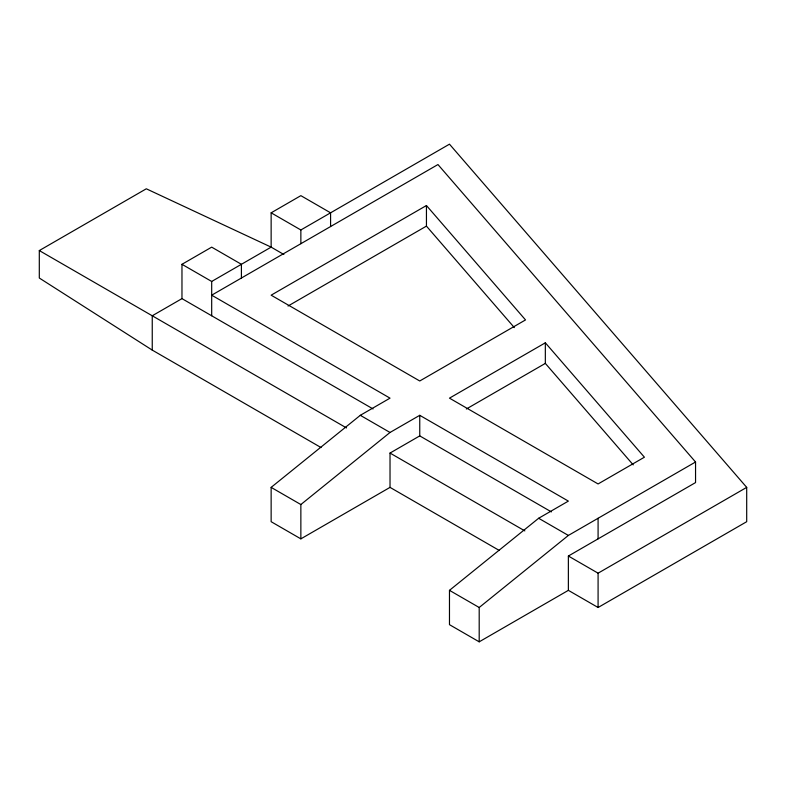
<?xml version="1.0" encoding="UTF-8"?>
<svg xmlns="http://www.w3.org/2000/svg" width="786" height="786" viewBox="0 0 786 786"><rect width="100%" height="100%" fill="white"/><g stroke="black" fill="none" stroke-linecap="round" stroke-linejoin="round"><path stroke-width="1.18" d="M271.141 487.379L360.302 415.313L390.023 398.148L211.689 295.182L437.959 164.549L695.551 462.001L695.551 482.584L568.366 556.026L568.366 590.345L479.195 641.828L449.474 624.664L449.474 590.345L538.646 518.269L568.366 501.104L419.753 415.313L390.023 432.467L300.861 504.543L300.861 538.862L271.141 521.698L271.141 487.379L300.861 504.543M479.195 641.828L479.195 607.499L568.366 535.433L695.551 462.001M321.032 447.548L152.248 350.104L39.3 278.028L39.3 250.567L146.304 188.797L271.141 247.138L283.874 254.497M373.045 408.936L181.969 298.621L181.969 264.302L211.689 247.138L241.41 264.302L241.41 278.028M181.969 264.302L211.689 281.457L271.141 247.138L271.141 212.819L300.861 195.655L330.582 212.819L330.582 226.545M181.969 298.621L152.248 315.775L152.248 350.104M271.141 212.819L300.861 229.974L449.474 144.172L746.7 487.379L746.7 521.698L598.087 607.499L568.366 590.345M426.444 205.519L271.141 295.182L419.753 380.984L525.52 319.922L426.444 205.519L426.444 226.113L514.329 327.595M288.04 306.019L426.444 226.113M545.337 342.804L449.474 398.148L598.087 483.95L644.412 457.206L545.337 342.804L545.337 363.397L633.221 464.88M499.365 550.505L390.023 487.379L390.023 453.06L419.753 435.896L551.379 511.892M466.324 409.005L545.337 363.397M300.861 538.862L390.023 487.379M568.366 556.026L598.087 573.181L746.7 487.379M360.302 415.313L390.023 432.467M538.646 518.269L568.366 535.433M39.3 250.567L346.508 427.938M390.023 453.06L524.842 530.894M449.474 590.345L479.195 607.499M598.087 518.269L598.087 538.862M598.087 573.181L598.087 607.499M419.753 415.313L419.753 435.896M300.861 229.974L300.861 243.709M211.689 281.457L211.689 315.775"/></g></svg>
